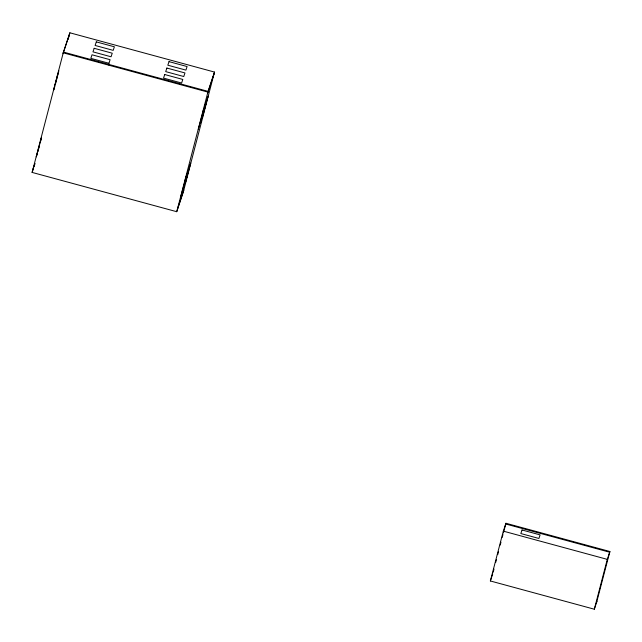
<?xml version="1.0" encoding="UTF-8"?>
<svg xmlns="http://www.w3.org/2000/svg" width="642" height="642" viewBox="0 0 642 642"><rect width="100%" height="100%" fill="white"/><g stroke="black" fill="none" stroke-linecap="round" stroke-linejoin="round"><path stroke-width="0.96" d="M32.1 172.417L63.446 52.09L208.08 91.373L176.735 211.7L32.1 172.417L33.561 168.027M57.973 73.437L53.655 90.049L54.843 86.477M37.942 151.448L39.379 145.911M40.582 141.296L41.305 138.528M55.316 84.632L58.679 71.711M68.172 39.298L69.866 32.79L214.5 72.073L183.387 191.685L176.735 211.7M108.466 64.93L110.087 59.69L92.007 54.787L90.819 58.358L108.899 63.269M596.94 601.345L594.323 609.21L490.368 580.97L503.328 531.135L505.944 523.27L609.9 551.51L596.699 602.06M493.233 572.15L493.995 569.037M495.736 562.328L496.483 559.447M497.735 554.656L498.481 551.783M500.222 545.074L500.969 542.201M502.221 537.41L502.967 534.529M503.456 532.86L505.944 523.27M594.323 609.21L607.284 559.367L609.9 551.51M69.866 32.79L63.205 52.804L207.839 92.087L214.5 72.073M63.012 53.751L69.432 34.451M58.27 72.546L58.863 70.756M41.489 137.573L36.273 156.865L37.461 153.294M32.766 170.042L34.299 165.443M34.17 166.19L35.085 163.429M207.647 93.034L214.067 73.734M202.607 112.719L203.795 109.148L198.282 129.331M185.225 179.535L186.413 175.964L180.908 196.147M177.401 209.324L183.821 190.024M490.368 580.97L492.695 573.988M505.711 523.992L609.659 552.224M503.328 531.135L607.284 559.367M187.384 173.043L183.066 189.655L188.571 169.472L187.384 173.043M204.766 106.227L200.44 122.839L205.954 102.656L204.766 106.227M189.518 166.639L185.193 183.251L190.706 163.06L189.518 166.639M206.893 99.823L202.575 116.435L208.08 96.244L206.893 99.823M94.165 48.294L92.978 51.866L111.058 56.777L112.246 53.206L94.165 48.294M96.3 41.882L95.112 45.454L113.193 50.365L114.38 46.794L96.3 41.882M164.721 74.528L163.533 78.107L181.614 83.019L182.801 79.439L164.721 74.528M166.888 68.044L165.692 71.615L183.773 76.526L184.96 72.947L166.888 68.044M169.015 61.632L167.827 65.203L185.907 70.114L187.095 66.543L169.015 61.632M522.026 529.979L520.839 533.55L538.911 538.461L540.107 534.89L522.026 529.979"/></g></svg>
